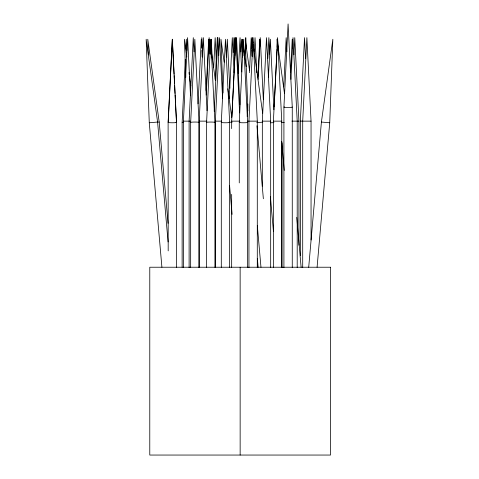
<?xml version="1.0" encoding="UTF-8"?>
<svg xmlns="http://www.w3.org/2000/svg" width="479" height="479" viewBox="0 0 479 479"><rect width="100%" height="100%" fill="white"/><g stroke="black" fill="none" stroke-linecap="round" stroke-linejoin="round"><path stroke-width="0.72" d="M317.086 267.252L329.726 122.774L332.845 39.254L321.409 122.049L308.704 267.27M168.189 122.414L172.362 39.254L176.535 122.414L176.535 267.318M185.301 59.3L182.134 122.414L182.134 267.318M185.822 48.906L186.307 39.254L186.864 50.391M183.415 267.665L183.415 121.139L187.588 37.661L190.498 95.8M198.037 103.847L201.282 39.254L201.731 48.163M201.378 46.607L201.827 37.661L202.611 53.319M199.168 267.665L199.168 121.139L203.341 37.661L206.994 110.709M206.108 90.483L208.676 39.254L208.862 42.966M206.263 95.058L209.137 37.661L209.958 54.061M211.011 44.451L211.269 39.254L212.275 59.3M213.676 67.479L215.167 37.661L216.251 59.276M215.239 79.4L217.328 37.661L217.55 42.134M214.227 111.451L217.915 37.661L218.813 55.552M226.435 57.073L227.333 39.254L229.794 88.256M229.243 98.782L232.297 37.661L234.051 72.694M233.207 52.57L233.95 37.661L234.848 55.552M234.351 48.098L234.872 37.661L235.285 45.864M231.662 128.617L231.662 121.139L235.836 37.661L239.608 112.942M231.896 116.672L235.842 37.661M236.075 46.607L236.524 37.661L239.877 104.745M238.249 73.443L240.039 37.661L241.751 71.952M240.877 51.876L241.512 39.254L242.404 57.073M244.835 56.3L245.47 43.625M245.541 42.134L245.769 37.661L246.326 48.846M247.254 116.672L247.888 103.997M249.451 72.694L251.2 37.661L252.134 56.3M251.553 48.163L252.002 39.254L252.373 46.679M251.894 45.116L252.265 37.661L252.451 41.392M254.331 51.828L255.038 37.661L256.786 72.694M257.852 77.119L259.75 39.254L260.085 45.936M258.157 79.4L260.247 37.661L263.336 99.524M262.33 186.181L262.33 121.139L266.504 37.661L270.677 121.139L270.677 267.665M267.815 58.534L268.863 37.661L269.683 54.061M268.45 77.119L270.348 39.254L273.892 109.787M273.407 267.665L273.407 121.139L277.581 37.661L281.754 121.139L281.754 267.665M274.174 106.817L277.084 48.906M277.155 47.421L277.419 42.224M277.491 40.739L277.569 39.254L277.976 47.421M283.706 86.855L286.167 37.661L286.873 51.828M290.549 72.664L292.226 39.254L292.675 48.163M290.939 79.4L293.022 37.661L297.202 121.139L297.202 267.665M293.908 54.81L294.765 37.661L298.938 121.139L298.938 245.236M300.351 255.702L300.351 121.139L304.524 37.661L305.566 58.534M302.704 267.665L302.704 121.139L306.877 37.661L311.051 121.139L311.051 240.003M161.914 267.252L149.274 122.774L157.591 122.049L168.081 241.949M157.986 122.157L159.202 122.049L168.063 223.328M229.315 122.319L232.255 122.061M256.768 122.672L262.648 122.157M281.317 122.672L284.257 122.414M183.415 121.139L190.331 121.139M199.168 121.139L206.952 121.139M214.963 121.139L221.633 121.139M231.662 121.139L239.865 121.139M247.589 121.139L257.289 121.139L257.289 267.665M262.33 121.139L270.677 121.139M273.407 121.139L281.754 121.139M291.945 121.139L298.938 121.139M300.351 121.139L302.435 121.139M302.704 121.139L311.051 121.139M321.409 122.049L329.726 122.774M284.436 93.219L276.982 39.254L277.287 47.457M252.942 42.948L252.433 39.254L252.714 46.708M253.146 44.427L262.642 113.176M252.565 46.643L251.547 39.254L251.882 48.199M249.505 70.299L245.218 39.254L247.888 110.847M243.29 45.906L242.374 39.254L242.985 55.66M243.595 48.122L246.152 66.605M224.13 62.168L220.963 39.254L222.969 92.944M227.8 88.783L231.782 117.612M210.395 44.427L209.682 39.254L210.239 54.169M211.005 48.864L215.394 80.652M186.834 56.995L184.385 39.254L185.804 77.287M188.977 72.521L189.283 74.736M189.486 76.215L190.816 85.825M159.202 122.049L147.772 39.254L148.352 54.911M157.591 122.049L146.155 39.254L149.274 122.774M296.752 217.37L301.123 267.27M281.73 141.395L284.269 170.44M270.384 196.522L273.443 231.519M256.978 125.773L263.36 198.755M257.325 225.543L260.971 267.252M257.349 258.313L258.127 267.252M229.555 185.331L232.093 214.376M278.054 48.906L278.125 50.391M257.289 121.139L253.116 37.661L248.942 121.139L248.942 267.665M252.637 45.116L252.714 46.607M222.597 98.782L219.544 37.661L215.37 121.139L215.37 267.665M201.839 50.391L202.174 57.073M193.989 51.828L193.282 37.661L189.109 121.139L189.109 267.665M174.039 74.149L172.29 39.254L168.117 122.414L168.189 250.888M174.117 75.634L174.524 83.801M174.601 85.286L175.009 93.453M175.086 94.938L175.494 103.105M175.565 104.59L176.464 122.414M251.936 49.69L252.188 56.402M292.262 267.701L292.262 107.11L288.089 23.95L283.915 107.11L283.915 267.701M281.993 142.82L281.993 267.665M247.607 267.318L247.607 122.414L243.434 39.254L239.261 122.414L239.261 182.912M240.147 267.228L240.147 455.05M231.662 194.402L231.668 267.665M229.645 267.318L229.645 122.414L225.471 39.254L221.298 122.414L221.298 267.318M214.927 267.318L214.927 122.414L210.754 39.254L206.581 122.414L206.581 267.318M199.007 267.318L199.007 122.414L194.833 39.254L190.66 122.414L190.66 267.318M182.271 122.504A4.173 0.365 0 0 1 183.355 122.157M175.979 122.229A4.173 0.365 0 0 1 172.907 122.774A4.173 0.365 0 0 1 168.333 122.319M190.798 122.504A4.173 0.365 0 0 1 195.378 122.049A4.173 0.365 0 0 1 198.444 122.594M206.724 122.504A4.173 0.365 0 0 1 210.754 122.049A4.173 0.365 0 0 1 214.79 122.504M292.118 107.015A4.173 0.365 0 0 1 287.544 107.47A4.173 0.365 0 0 1 284.472 106.925M247.463 122.319A4.173 0.365 0 0 1 242.889 122.774A4.173 0.365 0 0 1 239.817 122.229M273.964 122.594A4.173 0.365 0 0 1 270.348 122.774M229.088 122.229A4.173 0.365 0 0 1 226.016 122.774A4.173 0.365 0 0 1 221.442 122.319M330.51 267.228L149.777 267.228L149.777 455.05L330.51 455.05L330.51 267.228"/></g></svg>
